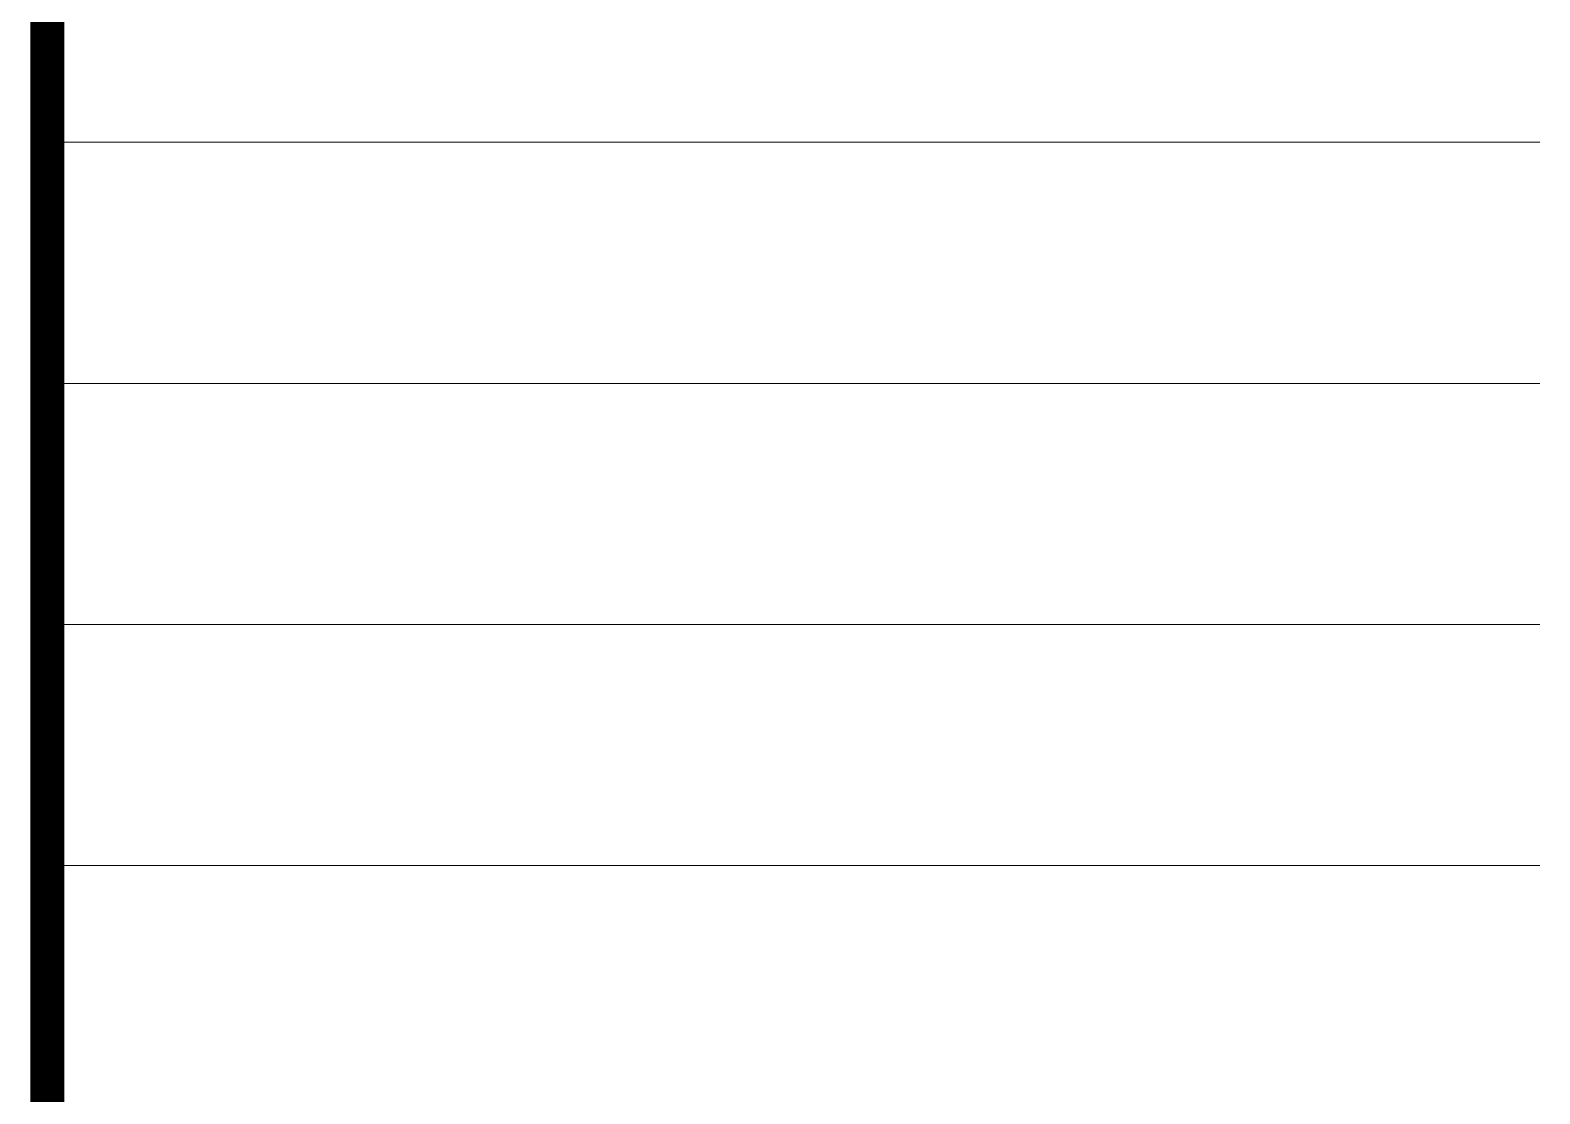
# Model space of a CAD drawing. Header units: inches. Extents: x -3733042 to -3643265, y 623859 to 997713.
# Drawn here: x -3653522 to -3649265, y 918583 to 921583 of the extents above; entities that cross this region are included whole.
import ezdxf

# ---------------------------------------------------------------- set-up
doc = ezdxf.new("R2010")
doc.units = ezdxf.units.IN
doc.header["$LTSCALE"] = 1000
doc.header["$MEASUREMENT"] = 0
doc.layers.add('0-TK', color=4, linetype='Continuous', lineweight=18)

msp = doc.modelspace()

# ---------------------------------------------------------------- linework, layer by layer
at = {"layer": '0-TK'}
for p, q in [((-3653474.1, 921267.1), (-3649264.6, 921267.1)), ((-3653474.1, 920586.9), (-3649264.6, 920586.9)), ((-3653474.1, 919906.8), (-3649264.6, 919906.8)), ((-3653474.1, 919226.6), (-3649264.6, 919226.6)), ((-3653474.1, 919226.6), (-3649264.6, 919226.6))]:
    msp.add_line(p, q, dxfattribs=at)
msp.add_lwpolyline([(-3653474.1, 879912.6, 96, 96, 0), (-3653474.1, 937312.6, 96, 96, 0)], format="xyseb", dxfattribs=at)

doc.saveas('drawing.dxf')
